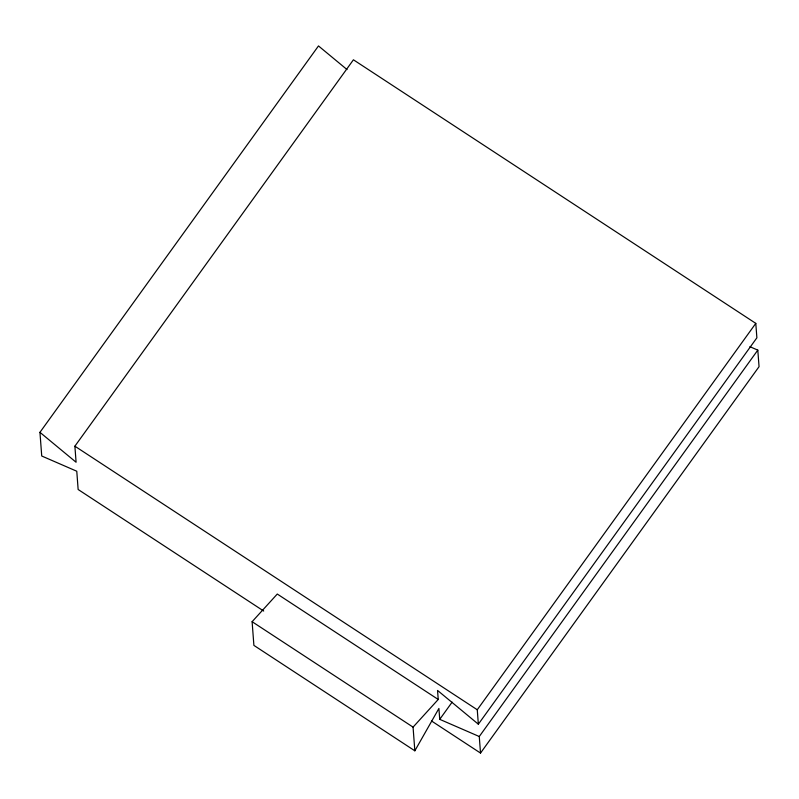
<?xml version="1.0" encoding="UTF-8"?>
<svg xmlns="http://www.w3.org/2000/svg" width="799" height="799" viewBox="0 0 799 799"><rect width="100%" height="100%" fill="white"/><g stroke="black" fill="none" stroke-linecap="round" stroke-linejoin="round"><path stroke-width="1.2" d="M414.841 750.81L413.063 727.13L438.232 699.465L277.283 594.037L252.114 621.702L253.892 645.382L414.841 750.81L438.911 708.443L439.73 719.34L479.27 736.518L480.519 753.067L431.52 720.978M263.69 611.035L78.142 489.497L76.774 471.23L41.728 456.009L39.95 432.329L318.481 45.933L347.016 69.553M39.95 432.329L76.095 462.251L74.886 446.192L353.418 59.795L755.794 323.375L756.883 337.807L478.351 724.204L437.552 690.426L438.232 699.465M439.73 719.34L452.124 702.141M478.351 724.204L477.263 709.762L755.794 323.375M479.27 736.518L757.802 350.122L749.891 346.686M480.519 753.067L759.05 366.671L757.802 350.122M74.886 446.192L477.263 709.762M252.114 621.702L413.063 727.13"/></g></svg>
